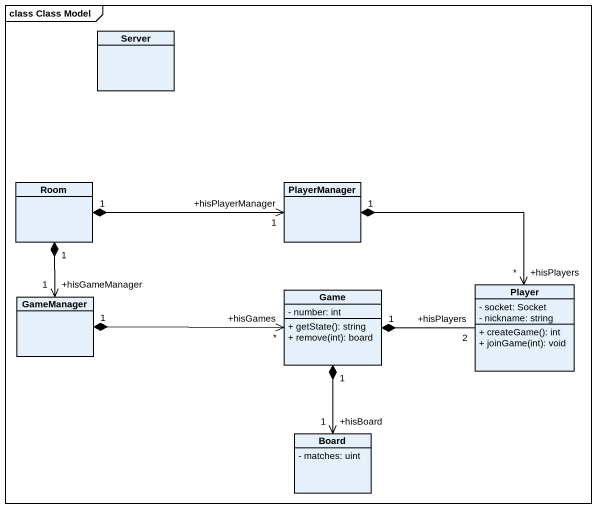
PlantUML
@startuml
mainframe class Class Model
hide circle
hide empty members
skinparam classAttributeIconSize 0
class Server
class Room
class PlayerManager
class Player {
  - socket: Socket
  - nickname: string
  + createGame(): int
  + joinGame(int): void
}
class GameManager
class Game {
  - number: int
  + getState(): string
  + remove(int): board
}
class Board {
  - matches: uint
}
PlayerManager "+hisPlayerManager\n1" <-left-* "1" Room
Player "+hisPlayers\n*" <-left-* "1" PlayerManager
Player "+hisPlayers\n2" -left-* "1" Game
GameManager "+hisGameManager\n1" <-up-* "1" Room
Game "+hisGames\n*" <-left-* "1" GameManager
Board "+hisBoard\n1" <-up-* "1" Game
@enduml
